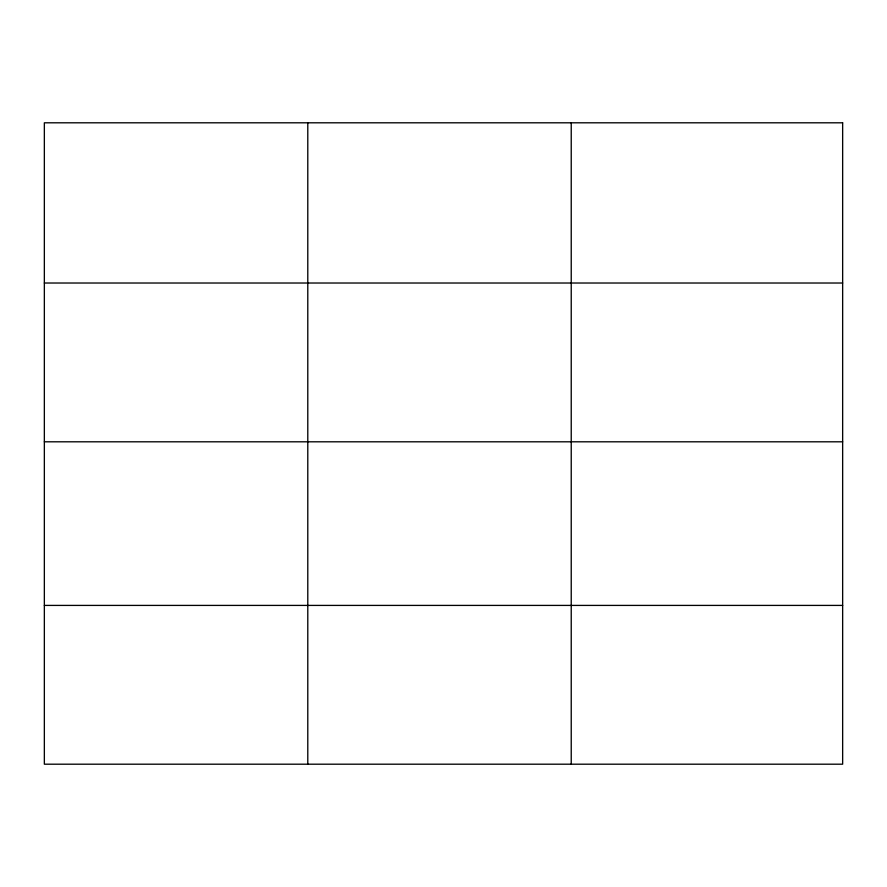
<?xml version="1.0" encoding="UTF-8"?>
<svg xmlns="http://www.w3.org/2000/svg" width="887" height="887" viewBox="0 0 887 887"><rect width="100%" height="100%" fill="white"/><g stroke="black" fill="none" stroke-linecap="round" stroke-linejoin="round"><path stroke-width="1.33" d="M44.35 283.02L842.65 283.02M44.35 441.804L842.65 441.804M44.35 605.411L842.65 605.411M571.228 122.805L571.228 764.195M307.789 122.805L307.789 764.195M842.65 122.805L44.35 122.805L44.35 764.195L842.65 764.195L842.65 122.805"/></g></svg>
